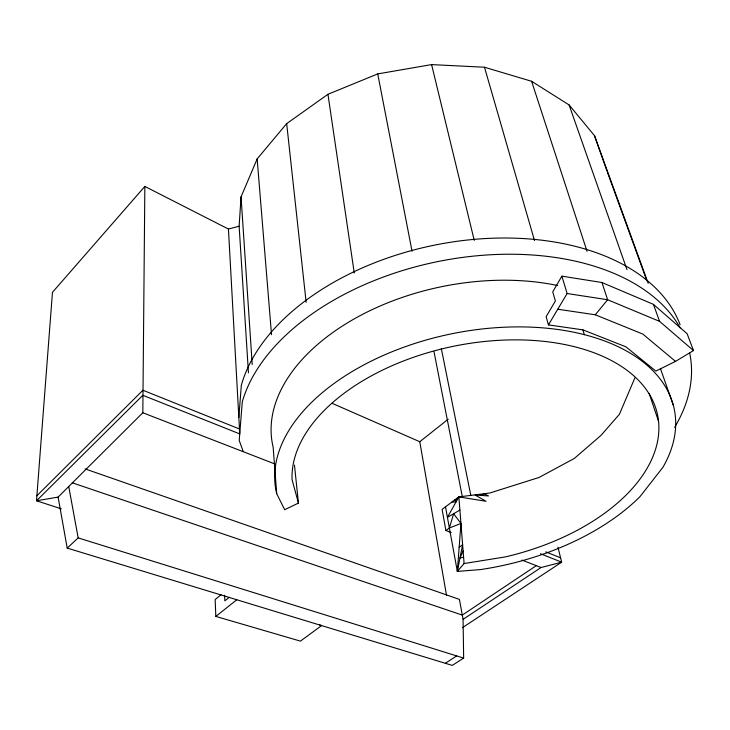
<?xml version="1.0" encoding="UTF-8"?>
<svg xmlns="http://www.w3.org/2000/svg" width="730" height="730" viewBox="0 0 730 730"><rect width="100%" height="100%" fill="white"/><g stroke="black" fill="none" stroke-linecap="round" stroke-linejoin="round"><path stroke-width="1.09" d="M144.85 186.433L52.46 292.329L36.5 500.789L58.108 497.094L142.825 412.76L144.85 186.433L228.435 229.047L239.13 226.209L241.055 196.854L257.152 158.912L286.68 123.616L327.952 94.289L377.738 73.903L431.594 64.596L484.483 67.233L531.595 81.276L569.09 104.938L594.494 135.652L648.194 283.322M458.148 498.17L458.185 497.404M294.464 465.065L298.442 503.098L284.663 509.695L276.716 493.699A203.214 118.652 -11.6 0 1 496.61 327.66A203.214 118.652 -11.6 0 1 662.922 467.291L640.082 496.537A203.214 118.652 -11.6 0 1 480.34 569.601L457.336 571.417L460.949 523.465L453.631 513.737L449.37 528.018L445.911 530.527L442.088 509.358L458.86 496.893L489.839 493.005L539.023 477.475L574.291 458.467L600.991 435.39L619.423 414.266L634.863 377.912M238.838 417.514L241.32 385.303A227.021 141.602 -11.7 0 1 456.98 241.311A227.021 141.602 -11.7 0 1 680.105 324.731M298.442 503.098L292.064 479.692A185.931 108.423 -11.6 0 1 462.318 344.596A185.931 108.423 -11.6 0 1 657.639 415.324A185.931 108.423 -11.6 0 1 505.324 556.908L464.098 563.551L457.336 571.417L462.61 544.699L459.161 547.245M479.829 494.456L481.8 495.469L484.455 493.827L488.489 495.944L475.111 495.004L486.016 501.282L458.86 496.893L463.103 550.904L459.982 558.03L463.596 557.2M458.86 496.893L447.417 517.36L459.9 510.069M561.881 276.159L552.729 291.872L555.384 300.979L546.131 316.683L548.44 324.905L582.905 329.851L625.875 346.814L655.859 371.086L675.515 361.377L693.5 350.564L687.14 333.756L653.423 304.355L601.958 282.519L561.881 276.159L567.119 293.515L548.44 324.905M557.775 309.219L595.279 314.785L607.634 299.747L601.958 282.519M36.847 495.798L142.907 390.24L239.467 428.984M85.1 468.897L459.425 599.403L463.066 619.368L463.659 658.086L452.281 665.404L67.206 548.093L78.174 537.891L68.748 486.6M221.071 594.74L215.158 599.512L215.825 616.412L300.422 641.123L321.574 625.619L319.466 624.798M229.266 597.304L224.849 600.845L224.594 595.324M215.825 616.412L236.776 599.777M446.559 595.552L419.777 441.732L448.247 419.166M536.249 565.677L462.282 615.107L72.252 482.795M463.066 619.368L541.049 567.511L561.662 562.182L557.957 547.171M462.409 627.69L561.662 562.182L540.474 553.732M445.3 663.287L456.679 655.914L463.659 658.086M449.37 528.018L460.949 523.465M451.97 502.03L455.995 502.012L454.735 499.977L457.427 499.457L457.19 498.152M567.119 293.515L607.634 299.747L659.582 321.373L693.5 350.564M78.174 537.891L456.679 655.914M61.329 508.828L36.5 500.789L142.843 395.295L239.741 433.894L228.435 229.047M142.825 412.76L274.882 463.961M521.977 560.102L541.049 567.511M445.911 530.527L451.167 532.581M545.794 551.88L560.604 557.82M595.279 314.785L642.783 334.048L675.515 361.377M332.132 403.325L419.777 441.732M607.187 171.587L646.871 280.822M653.423 304.355L659.582 321.373M243.254 451.633L239.221 440.464L242.278 401.819A229.512 140.881 -11.7 0 1 449.872 259.332A229.512 140.881 -11.7 0 1 680.159 327.861M594.494 135.652L606.794 170.519M569.09 104.938L626.961 269.58M660.495 368.696L673.16 404.84M649.134 393.379L658.579 421.475M531.595 81.276L587.029 251.257M582.905 329.851L584.383 334.714M484.483 67.233L534.515 240.59M431.594 64.596L474.254 240.416M441.321 348.538L470.85 495.606M434.022 351.787L462.346 496.874M377.738 73.903L412.039 251.211M445.492 506.848L457.336 571.417M58.108 497.094L67.206 548.093M327.952 94.289L354.26 273.002M286.68 123.616L306.144 302.284M257.152 158.912L271.524 334.705M463.103 550.904L464.098 563.551M276.716 493.699L273.148 447.207A197.118 120.687 -11.7 0 1 353.858 319.092A197.118 120.687 -11.7 0 1 557.693 285.54M241.055 196.854L252.215 364.571M239.13 226.209L248.446 372.811M689.704 353.156A229.512 140.881 -11.7 0 1 674.62 427.351"/></g></svg>
